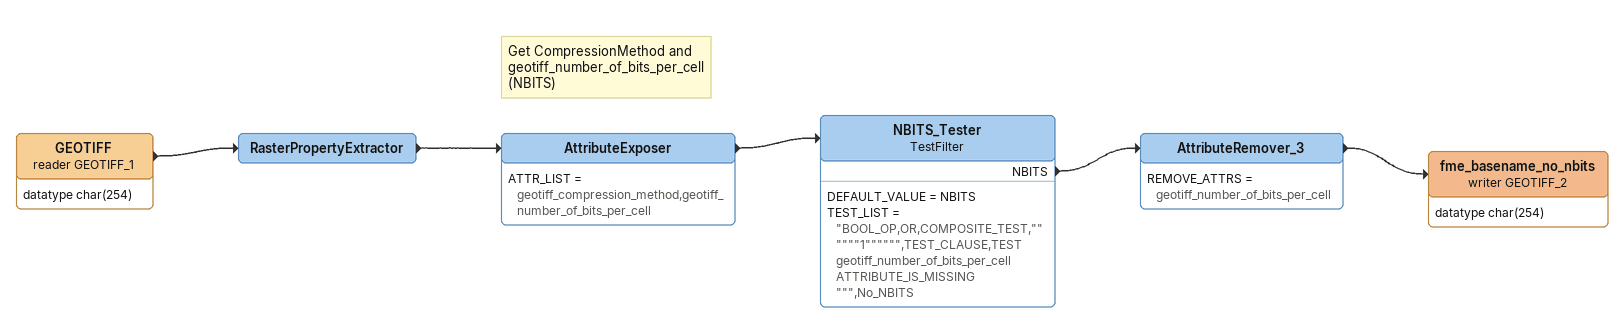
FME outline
GEOTIFF (reader GEOTIFF_1)
    attributes: datatype char(254)
    -> RasterPropertyExtractor
RasterPropertyExtractor
    -> AttributeExposer
Note: Get CompressionMethod and geotiff_number_of_bits_per_cell (NBITS)
AttributeExposer
    ATTR_LIST = geotiff_compression_method,geotiff_number_of_bits_per_cell
    -> NBITS_Tester
NBITS_Tester: TestFilter
    DEFAULT_VALUE = NBITS
    TEST_LIST = "BOOL_OP,OR,COMPOSITE_TEST,""""""1"""""",TEST_CLAUSE,TEST geotiff_number_of_bits_per_cell ATTRIBUTE_IS_MISSING """,No_NBITS
    NBITS -> AttributeRemover_3
AttributeRemover_3
    REMOVE_ATTRS = geotiff_number_of_bits_per_cell
    -> fme_basename_no_nbits (writer GEOTIFF_2)
fme_basename_no_nbits (writer GEOTIFF_2)
    attributes: datatype char(254)
